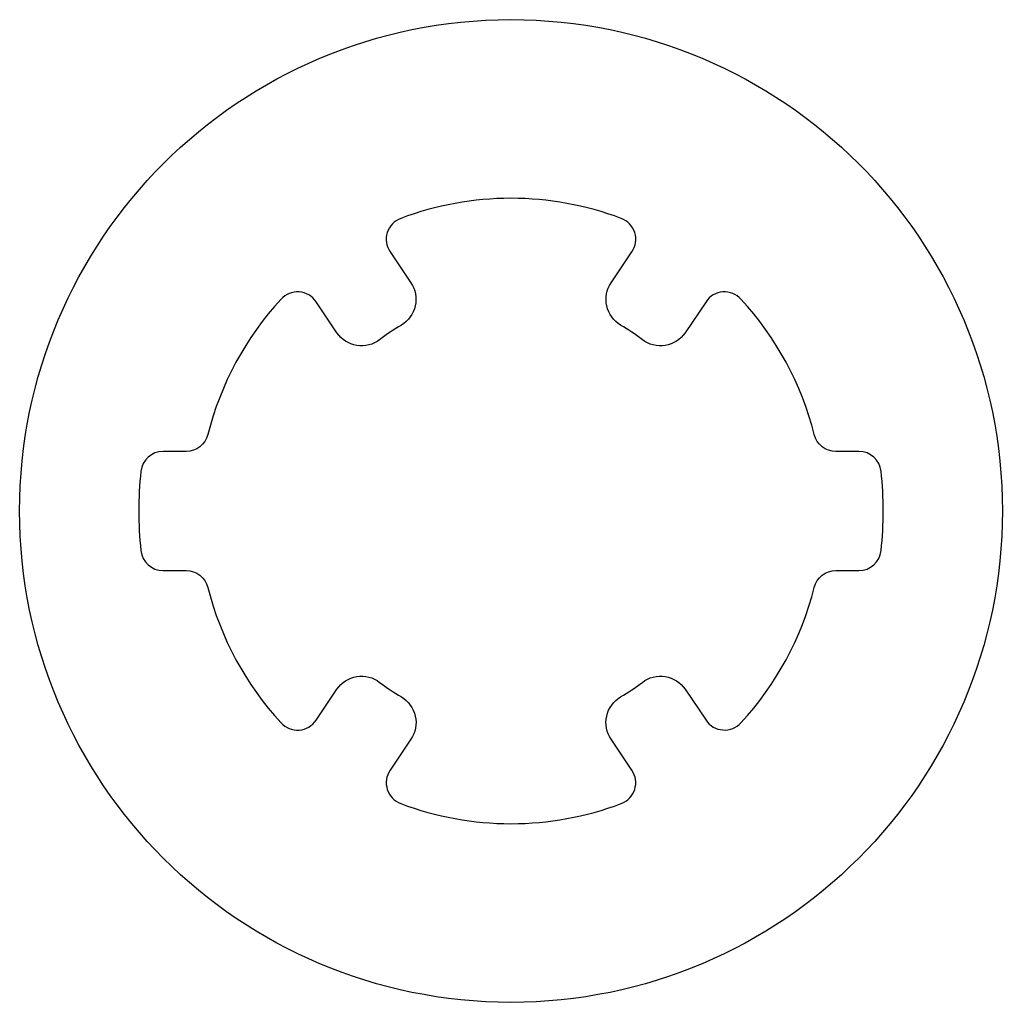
# Model space of a CAD drawing. Extents: x 578.6 to 611.6, y 493.7 to 526.7.
import ezdxf

# ---------------------------------------------------------------- set-up
doc = ezdxf.new("R2010")
doc.units = 0
doc.layers.get('0').update_dxf_attribs({"linetype": 'CONTINUOUS'})

msp = doc.modelspace()

# ---------------------------------------------------------------- linework, layer by layer
at = {"color": 0}
msp.add_lwpolyline([(591.439, 519.988, 0.484185), (591.082, 518.866), (591.782, 517.828, -0.432089), (591.461, 516.408, 0.030331), (590.732, 515.916, -0.432089), (589.295, 516.151), (588.595, 517.189, 0.484185), (587.421, 517.278, 0.125038), (584.962, 512.729, -0.343601), (584.234, 512.163), (583.46, 512.163, 0.383329), (582.714, 511.493, 0.053343), (582.714, 508.833, 0.383329), (583.46, 508.163), (584.234, 508.163, -0.343601), (584.962, 507.596, 0.125038), (587.421, 503.048, 0.484185), (588.595, 503.137), (589.295, 504.175, -0.432089), (590.732, 504.409, 0.030331), (591.461, 503.918, -0.432089), (591.782, 502.497), (591.082, 501.459, 0.484185), (591.439, 500.338, 0.18225), (598.847, 500.338, 0.484185), (599.204, 501.459), (598.504, 502.497, -0.432089), (598.825, 503.918, 0.030331), (599.554, 504.409, -0.432089), (600.991, 504.175), (601.692, 503.137, 0.484185), (602.865, 503.048, 0.125038), (605.325, 507.596, -0.343601), (606.052, 508.163), (606.826, 508.163, 0.383329), (607.572, 508.833, 0.053343), (607.572, 511.493, 0.383329), (606.826, 512.163), (606.052, 512.163, -0.343601), (605.325, 512.729, 0.125038), (602.865, 517.278, 0.484185), (601.692, 517.189), (600.991, 516.151, -0.432089), (599.554, 515.916, 0.030331), (598.825, 516.408, -0.432089), (598.504, 517.828), (599.204, 518.866, 0.484185), (598.847, 519.988, 0.18225)], format="xyb", close=True, dxfattribs=at)
msp.add_circle((595.143, 510.163), 16.5, dxfattribs=at)

doc.saveas('drawing.dxf')
